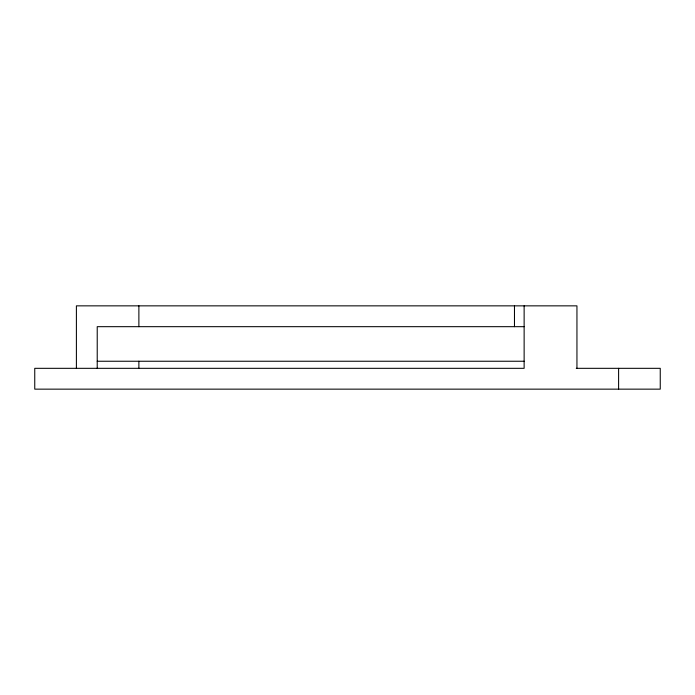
<?xml version="1.0" encoding="UTF-8"?>
<svg xmlns="http://www.w3.org/2000/svg" width="695" height="695" viewBox="0 0 695 695"><rect width="100%" height="100%" fill="white"/><g stroke="black" fill="none" stroke-linecap="round" stroke-linejoin="round"><path stroke-width="1.04" d="M524.134 326.676L97.222 326.676L97.222 368.324M97.222 361.244L524.134 361.244M576.277 368.324L660.25 368.324L660.25 389.148L34.75 389.148L34.75 368.324L524.134 368.324L524.134 305.852M618.602 368.324L618.602 389.148M576.946 368.324L576.946 305.852L76.398 305.852L76.398 368.324M514.474 305.852L514.474 326.676M138.878 305.852L138.878 326.676M138.878 361.244L138.878 368.324"/></g></svg>
